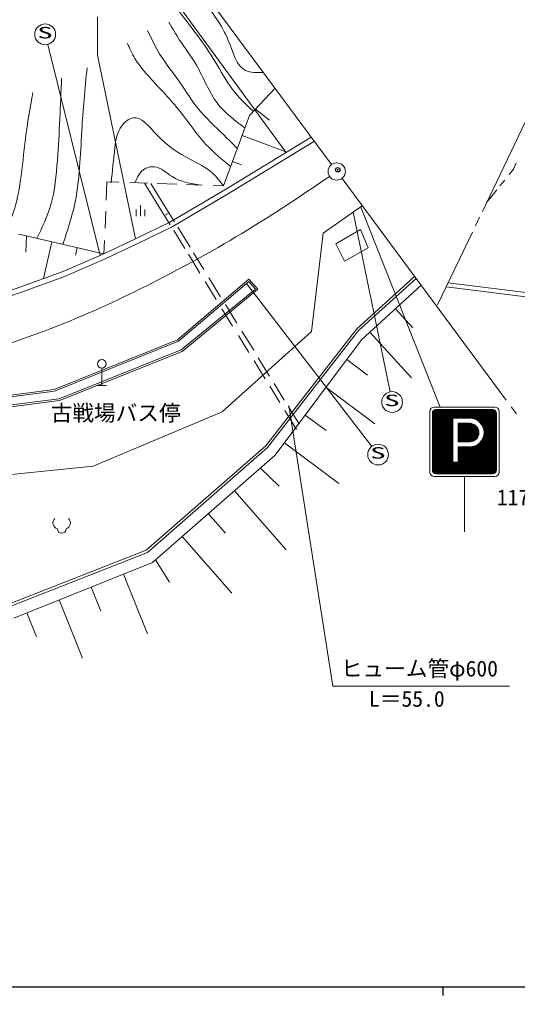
# Model space of a CAD drawing. Units: millimetres, scale not verified. Extents: x 40000 to 680000, y 20000 to 380000.
# Drawn here: x 319120 to 376607, y 204000 to 316653 of the extents above; entities that cross this region are included whole.
import ezdxf
from ezdxf.enums import TextEntityAlignment as Align

# ---------------------------------------------------------------- set-up
doc = ezdxf.new("R2010")
doc.units = ezdxf.units.MM
doc.header["$LTSCALE"] = 1000
doc.header["$PDMODE"] = 32
doc.header["$PDSIZE"] = 500
for name, color, linetype, lineweight in [('M-BGD', 2, 'Continuous', 13), ('M-BMK', 3, 'Continuous', 13), ('M-TTL', 7, 'Continuous', 13), ('M-TTL-BAND', 7, 'Continuous', 25), ('M-TTL-FRAM', 7, 'Continuous', 13), ('M-TTL-LINE', 7, 'Continuous', 13), ('M-TTL-TXT', 7, 'Continuous', 13)]:
    doc.layers.add(name, color=color, linetype=linetype, lineweight=lineweight)
doc.layers.add('M-OTRS', color=6, linetype='Continuous')
doc.styles.add('ＭＳ ゴシック', font='')
doc.styles.get('ＭＳ ゴシック').set_extended_font_data('MS Gothic')

msp = doc.modelspace()

# ---------------------------------------------------------------- linework, layer by layer
at = {"layer": 'M-BGD'}
msp.add_open_spline([(262556, 272707), (265776, 272513), (268996, 272319), (272221, 272252), (275086, 272193), (277954, 272235), (280816, 272382), (284755, 272584), (288682, 272984), (292595, 273495), (295822, 273916), (299038, 274411), (302226, 275048), (305307, 275664), (308361, 276412), (311390, 277256), (316040, 278553), (320630, 280079), (325089, 281917), (328728, 283417), (332279, 285125), (335775, 286938), (339536, 288890), (343233, 290963), (346823, 293206), (349549, 294908), (352214, 296708), (354878, 298509)], degree=3, knots=[0, 0, 0, 0, 1, 1, 1, 2, 2, 2, 3, 3, 3, 4, 4, 4, 5, 5, 5, 6, 6, 6, 7, 7, 7, 8, 8, 8, 9, 9, 9, 9], dxfattribs=at)
at = {"layer": 'M-BMK'}
for p, q in [((355154, 299916), (335700, 326168)), ((377963, 305759), (372567, 294508)), ((375308, 272719), (356351, 298300)), ((372238, 293823), (371757, 292820)), ((371419, 292115), (367389, 283713)), ((376487, 271128), (375887, 271938))]:
    msp.add_line(p, q, dxfattribs=at)
msp.add_circle((355741, 299111), 1000, dxfattribs=at)
at = {"layer": 'M-OTRS'}
msp.add_point((355850, 299304), dxfattribs=at)
at = {"layer": 'M-TTL'}
for p, q in [((345652, 305566), (348637, 308710)), ((342666, 297446), (345652, 305566)), ((346352, 306304), (347986, 305030)), ((342807, 297012), (352808, 303082)), ((349972, 301361), (344804, 303261)), ((343115, 296498), (353167, 302598)), ((343700, 300257), (344743, 299874)), ((376142, 299382), (376449, 300120)), ((375645, 298766), (376142, 299382)), ((329117, 295793), (329202, 297923)), ((329202, 297923), (330614, 297873)), ((331870, 297829), (333921, 297756)), ((333550, 297769), (335215, 295068)), ((334270, 297744), (335867, 295154)), ((335016, 297717), (337282, 297637)), ((338386, 297598), (340189, 297534)), ((341474, 297488), (342666, 297446)), ((374586, 297450), (375131, 298127)), ((336459, 293247), (342807, 297012)), ((336743, 292718), (343115, 296498)), ((373084, 295586), (374208, 296981)), ((333090, 295219), (333090, 293969)), ((335867, 295154), (337020, 293284)), ((328989, 292559), (329066, 294513)), ((332590, 294719), (332590, 293969)), ((333590, 293969), (333590, 294719)), ((335215, 295068), (336517, 292956)), ((335865, 294014), (336381, 294320)), ((358695, 295137), (354170, 292009)), ((332525, 291340), (336459, 293247)), ((319051, 291863), (328872, 289621)), ((332784, 290799), (336743, 292718)), ((336919, 292303), (338199, 290228)), ((337399, 292668), (338577, 290758)), ((354170, 292009), (352829, 280643)), ((355645, 290772), (358495, 292407)), ((358495, 292407), (359375, 290311)), ((319917, 291665), (319857, 289790)), ((321879, 286741), (322850, 290996)), ((328422, 289409), (332525, 291340)), ((328668, 288862), (332784, 290799)), ((328872, 289621), (328933, 291150)), ((338577, 290758), (338812, 290377)), ((356651, 288761), (355645, 290772)), ((325775, 290328), (325579, 289470)), ((338612, 289559), (339952, 287385)), ((339221, 289713), (340396, 287807)), ((359375, 290311), (356651, 288761)), ((324030, 287527), (328422, 289409)), ((324251, 286969), (328668, 288862)), ((319149, 285743), (324030, 287527)), ((319349, 285177), (324251, 286969)), ((345609, 286696), (337355, 279685)), ((345588, 286415), (337460, 279511)), ((340559, 286400), (341832, 284336)), ((340987, 286849), (342340, 284654)), ((346344, 285541), (345588, 286415)), ((346629, 285517), (345609, 286696)), ((358043, 280948), (364722, 287004)), ((358263, 280743), (364902, 286762)), ((383017, 284483), (368613, 286265)), ((310113, 282673), (319149, 285743)), ((310279, 282096), (319349, 285177)), ((337794, 278520), (346344, 285541)), ((337897, 278346), (346629, 285517)), ((358595, 279678), (365482, 285979)), ((382954, 283986), (368385, 285789)), ((342493, 283263), (343726, 281263)), ((342900, 283745), (344215, 281612)), ((362510, 283259), (364535, 281046)), ((352829, 280643), (342503, 271357)), ((344785, 280688), (346151, 278473)), ((347548, 267461), (358043, 280948)), ((347767, 267254), (358263, 280743)), ((364385, 275284), (359558, 280559)), ((337355, 279685), (323109, 273948)), ((337460, 279511), (323160, 273753)), ((344393, 280181), (345595, 278231)), ((348638, 266368), (358595, 279678)), ((323696, 272869), (337794, 278520)), ((323746, 272673), (337897, 278346)), ((346196, 277256), (347481, 275171)), ((346689, 277600), (347987, 275494)), ((356895, 277405), (359297, 275608)), ((328616, 276408), (328616, 274408)), ((323109, 273948), (306392, 271803)), ((323160, 273753), (306599, 271627)), ((328116, 274408), (329116, 274408)), ((348006, 274320), (349158, 272451)), ((348506, 274652), (349691, 272731)), ((360158, 269968), (354498, 274202)), ((306444, 270476), (323746, 272673)), ((306636, 270702), (323696, 272869)), ((349743, 271504), (351091, 269317)), ((350163, 271964), (351366, 270014)), ((342503, 271357), (327617, 265088)), ((352102, 270999), (354504, 269202)), ((333725, 255408), (347548, 267461)), ((333883, 255148), (347767, 267254)), ((355974, 263107), (349706, 267796)), ((334477, 253994), (348638, 266368)), ((327617, 265088), (307837, 263076)), ((346929, 264875), (349109, 262796)), ((349886, 255425), (343923, 262248)), ((340911, 259616), (342885, 257357)), ((337899, 256984), (343614, 250444)), ((309707, 245648), (333883, 255148)), ((309913, 246052), (333725, 255408)), ((318465, 247557), (334477, 253994)), ((334806, 254282), (336417, 251706)), ((333878, 245761), (331112, 252641)), ((327401, 251149), (328520, 248366)), ((323689, 249657), (326388, 242944)), ((319978, 248165), (321097, 245382))]:
    msp.add_line(p, q, dxfattribs=at)
msp.add_circle((328616, 276908), 500, dxfattribs=at)
for centre, radius, start, end in [((323710, 258545), 727, 135.79576, 252.2769), ((324267, 258545), 727, 287.7231, 44.20424), ((323989, 257852), 500, 180.00008, 359.99992)]:
    msp.add_arc(centre, radius, start, end, dxfattribs=at)
at = {"layer": 'M-TTL-BAND'}
for p, q in [((40000, 205000), (579000, 205000)), ((368000, 205000), (368000, 204000))]:
    msp.add_line(p, q, dxfattribs=at)
at = {"layer": 'M-TTL-FRAM'}
for points, knots in [([(347273, 310551), (346526, 310526), (345780, 310502), (345222, 310766), (344138, 311280), (343771, 312886), (343220, 314243), (342467, 316100), (341369, 317489), (340271, 318878)], [0, 0, 0, 0, 1, 1, 1, 2, 2, 2, 3, 3, 3, 3]), ([(329699, 297815), (329830, 299152), (329962, 300490), (330127, 301851), (330235, 302743), (330357, 303646), (330922, 304389), (331262, 304837), (331763, 305227), (332237, 305306), (333226, 305471), (334093, 304275), (334958, 303349), (336200, 302020), (337438, 301246), (338841, 300506), (339709, 300047), (340640, 299601), (341379, 298946), (341867, 298514), (342270, 297990), (342674, 297466)], [0, 0, 0, 0, 1, 1, 1, 2, 2, 2, 3, 3, 3, 4, 4, 4, 5, 5, 5, 6, 6, 6, 7, 7, 7, 7])]:
    msp.add_open_spline(points, degree=3, knots=knots, dxfattribs=at)
at = {"layer": 'M-TTL-LINE'}
for points, knots in [([(346058, 306098), (345223, 306891), (344388, 307684), (343699, 308589), (342953, 309570), (342379, 310683), (341737, 311747), (341098, 312808), (340393, 313822), (339658, 314815), (338960, 315759), (338235, 316684), (337511, 317610)], [0, 0, 0, 0, 1, 1, 1, 2, 2, 2, 3, 3, 3, 4, 4, 4, 4]), ([(345129, 304144), (343990, 304993), (342852, 305842), (342010, 306923), (340979, 308246), (340393, 309916), (339533, 311395), (338949, 312400), (338238, 313316), (337607, 314284), (337169, 314956), (336768, 315652), (336368, 316348)], [0, 0, 0, 0, 1, 1, 1, 2, 2, 2, 3, 3, 3, 4, 4, 4, 4]), ([(344249, 301749), (343760, 302263), (343272, 302777), (342767, 303277), (341715, 304316), (340589, 305295), (339671, 306441), (338942, 307351), (338344, 308366), (337675, 309331), (336906, 310443), (336043, 311489), (335336, 312633), (334793, 313512), (334343, 314449), (333892, 315385)], [0, 0, 0, 0, 1, 1, 1, 2, 2, 2, 3, 3, 3, 4, 4, 4, 5, 5, 5, 5]), ([(343490, 299686), (342494, 300498), (341499, 301311), (340634, 302245), (339550, 303415), (338672, 304776), (337675, 306029), (336583, 307401), (335349, 308642), (334167, 309950), (333539, 310644), (332927, 311357), (332447, 312152), (332103, 312720), (331828, 313330), (331552, 313940)], [0, 0, 0, 0, 1, 1, 1, 2, 2, 2, 3, 3, 3, 4, 4, 4, 5, 5, 5, 5]), ([(326916, 311085), (326684, 308651), (326452, 306216), (326305, 303777), (326221, 302392), (326165, 301006), (326060, 299619), (325943, 298077), (325767, 296535), (325418, 295032), (325214, 294156), (324953, 293293), (324684, 292433), (324503, 291855), (324320, 291279), (324136, 290702)], [0, 0, 0, 0, 1, 1, 1, 2, 2, 2, 3, 3, 3, 4, 4, 4, 5, 5, 5, 5]), ([(321107, 291363), (321720, 292636), (322333, 293909), (322727, 295246), (323216, 296906), (323368, 298664), (323492, 300414), (323716, 303593), (323848, 306743), (323981, 309893)], [0, 0, 0, 0, 1, 1, 1, 2, 2, 2, 3, 3, 3, 3]), ([(317178, 291598), (317634, 292536), (318090, 293475), (318423, 294456), (318811, 295596), (319033, 296794), (319209, 297993), (319450, 299637), (319604, 301283), (319816, 302924), (320045, 304691), (320342, 306451), (320638, 308211)], [0, 0, 0, 0, 1, 1, 1, 2, 2, 2, 3, 3, 3, 4, 4, 4, 4]), ([(332448, 297808), (332696, 298387), (332943, 298967), (333429, 299313), (333788, 299569), (334278, 299698), (334713, 299649), (335472, 299564), (336065, 298940), (336731, 298518), (337732, 297885), (338898, 297712), (340064, 297538)], [0, 0, 0, 0, 1, 1, 1, 2, 2, 2, 3, 3, 3, 4, 4, 4, 4])]:
    msp.add_open_spline(points, degree=3, knots=knots, dxfattribs=at)
at = {"layer": 'M-TTL-TXT'}
for p, q in [((349863, 301346), (336618, 319471)), ((328123, 316958), (328123, 312542)), ((328419, 289424), (322371, 313777)), ((328123, 312542), (332519, 291338)), ((357629, 294400), (361913, 273676)), ((367673, 271922), (358512, 295011)), ((345311, 286166), (359780, 267384)), ((350213, 272107), (355274, 239714)), ((366913, 271522), (374042, 271522)), ((366978, 271922), (373978, 271922)), ((367178, 271622), (373778, 271622)), ((366478, 264422), (366478, 271422)), ((366778, 271222), (366778, 264622)), ((366778, 271222), (374178, 271222)), ((366778, 271122), (374178, 271122)), ((366778, 271022), (374178, 271022)), ((366778, 270922), (374178, 270922)), ((366778, 270822), (374178, 270822)), ((366778, 270722), (374178, 270722)), ((366778, 270622), (369156, 270622)), ((366778, 270522), (369156, 270522)), ((366778, 270422), (369156, 270422)), ((366790, 271322), (374165, 271322)), ((366831, 271422), (374124, 271422)), ((369156, 270643), (371093, 270643)), ((369156, 270643), (369156, 265553)), ((371356, 270622), (374178, 270622)), ((371716, 270522), (374178, 270522)), ((371921, 270422), (374178, 270422)), ((374178, 271222), (374178, 264622)), ((374478, 264422), (374478, 271422)), ((366778, 270322), (369156, 270322)), ((366778, 270222), (369156, 270222)), ((366778, 270122), (369156, 270122)), ((366778, 270022), (369156, 270022)), ((366778, 269922), (369156, 269922)), ((366778, 269822), (369156, 269822)), ((366778, 269722), (369156, 269722)), ((366778, 269622), (369156, 269622)), ((366778, 269522), (369156, 269522)), ((366778, 269422), (369156, 269422)), ((366778, 269322), (369156, 269322)), ((369756, 270043), (369756, 267917)), ((369756, 270043), (371093, 270043)), ((369756, 270017), (371328, 270017)), ((369756, 269917), (371596, 269917)), ((369756, 269817), (371749, 269817)), ((369756, 269717), (371860, 269717)), ((369756, 269617), (371944, 269617)), ((369756, 269517), (372011, 269517)), ((369756, 269417), (372062, 269417)), ((369756, 269317), (372102, 269317)), ((372075, 270322), (374178, 270322)), ((372199, 270222), (374178, 270222)), ((372302, 270122), (374178, 270122)), ((372389, 270022), (374178, 270022)), ((372464, 269922), (374178, 269922)), ((372527, 269822), (374178, 269822)), ((372582, 269722), (374178, 269722)), ((372627, 269622), (374178, 269622)), ((372665, 269522), (374178, 269522)), ((372696, 269422), (374178, 269422)), ((372721, 269322), (374178, 269322)), ((366778, 269222), (369156, 269222)), ((366778, 269122), (369156, 269122)), ((366778, 269022), (369156, 269022)), ((366778, 268922), (369156, 268922)), ((366778, 268822), (369156, 268822)), ((366778, 268722), (369156, 268722)), ((366778, 268622), (369156, 268622)), ((366778, 268522), (369156, 268522)), ((366778, 268422), (369156, 268422)), ((366778, 268322), (369156, 268322)), ((366778, 268222), (369156, 268222)), ((366778, 268122), (369156, 268122)), ((369756, 269217), (372130, 269217)), ((369756, 269117), (372147, 269117)), ((369756, 269017), (372156, 269017)), ((369756, 268917), (372154, 268917)), ((369756, 268817), (372144, 268817)), ((369756, 268717), (372123, 268717)), ((369756, 268617), (372092, 268617)), ((369756, 268517), (372050, 268517)), ((369756, 268417), (371995, 268417)), ((369756, 268317), (371924, 268317)), ((369756, 268217), (371833, 268217)), ((369756, 268117), (371714, 268117)), ((372156, 268980), (372156, 268980)), ((372518, 268122), (374178, 268122)), ((372574, 268222), (374178, 268222)), ((372621, 268322), (374178, 268322)), ((372660, 268422), (374178, 268422)), ((372692, 268522), (374178, 268522)), ((372717, 268622), (374178, 268622)), ((372736, 268722), (374178, 268722)), ((372739, 269222), (374178, 269222)), ((372749, 268822), (374178, 268822)), ((372750, 269122), (374178, 269122)), ((372755, 268922), (374178, 268922)), ((372756, 269022), (374178, 269022)), ((372756, 268980), (372756, 268980)), ((366778, 268022), (369156, 268022)), ((366778, 267922), (369156, 267922)), ((366778, 267822), (369156, 267822)), ((366778, 267722), (369156, 267722)), ((366778, 267622), (369156, 267622)), ((366778, 267522), (369156, 267522)), ((366778, 267422), (369156, 267422)), ((366778, 267322), (369156, 267322)), ((366778, 267222), (369156, 267222)), ((366778, 267122), (369156, 267122)), ((366778, 267022), (369156, 267022)), ((369756, 268017), (371543, 268017)), ((369756, 267917), (371093, 267917)), ((369756, 267317), (369756, 265553)), ((369756, 267317), (371093, 267317)), ((369756, 267222), (374178, 267222)), ((369756, 267122), (374178, 267122)), ((369756, 267022), (374178, 267022)), ((371226, 267322), (374178, 267322)), ((371676, 267422), (374178, 267422)), ((371894, 267522), (374178, 267522)), ((372054, 267622), (374178, 267622)), ((372181, 267722), (374178, 267722)), ((372287, 267822), (374178, 267822)), ((372377, 267922), (374178, 267922)), ((372453, 268022), (374178, 268022)), ((366778, 266922), (369156, 266922)), ((366778, 266822), (369156, 266822)), ((366778, 266722), (369156, 266722)), ((366778, 266622), (369156, 266622)), ((366778, 266522), (369156, 266522)), ((366778, 266422), (369156, 266422)), ((366778, 266322), (369156, 266322)), ((366778, 266222), (369156, 266222)), ((366778, 266122), (369156, 266122)), ((366778, 266022), (369156, 266022)), ((366778, 265922), (369156, 265922)), ((369756, 266922), (374178, 266922)), ((369756, 266822), (374178, 266822)), ((369756, 266722), (374178, 266722)), ((369756, 266622), (374178, 266622)), ((369756, 266522), (374178, 266522)), ((369756, 266422), (374178, 266422)), ((369756, 266322), (374178, 266322)), ((369756, 266222), (374178, 266222)), ((369756, 266122), (374178, 266122)), ((369756, 266022), (374178, 266022)), ((369756, 265922), (374178, 265922)), ((366778, 265822), (369156, 265822)), ((366778, 265722), (369156, 265722)), ((366778, 265622), (369156, 265622)), ((366778, 265522), (374178, 265522)), ((366778, 265422), (374178, 265422)), ((366778, 265322), (374178, 265322)), ((366778, 265222), (374178, 265222)), ((366778, 265122), (374178, 265122)), ((366778, 265022), (374178, 265022)), ((366778, 264922), (374178, 264922)), ((366778, 264822), (374178, 264822)), ((369156, 265553), (369756, 265553)), ((369756, 265822), (374178, 265822)), ((369756, 265722), (374178, 265722)), ((369756, 265622), (374178, 265622)), ((366778, 264722), (374178, 264722)), ((366778, 264622), (374178, 264622)), ((366790, 264522), (374165, 264522)), ((366831, 264422), (374124, 264422)), ((366913, 264322), (374042, 264322)), ((366978, 263922), (373978, 263922)), ((367178, 264222), (373778, 264222)), ((370478, 263922), (370478, 257507)), ((355274, 239714), (375694, 239714))]:
    msp.add_line(p, q, dxfattribs=at)
for centre in [(322082, 314941), (362135, 272497), (360512, 266434)]:
    msp.add_circle(centre, 1200, dxfattribs=at)
for centre, radius, start, end in [((366978, 271422), 500, 90, 180), ((367178, 271222), 400, 90, 180), ((373778, 271222), 400, 0, 90), ((373978, 271422), 500, 0, 90), ((371093, 268980), 1663, 0, 90), ((371093, 268980), 1063, 0, 90), ((371093, 268980), 1663, 270, 0), ((371093, 268980), 1063, 270, 0), ((366978, 264422), 500, 180, 270), ((367178, 264622), 400, 180, 270), ((373778, 264622), 400, 270, 0), ((373978, 264422), 500, 270, 0)]:
    msp.add_arc(centre, radius, start, end, dxfattribs=at)

# ---------------------------------------------------------------- texts
at = {"layer": 'M-TTL', "style": 'ＭＳ ゴシック'}
msp.add_text('古戦場バス停', height=1833, dxfattribs=at).set_placement((322717, 269772), align=Align.BOTTOM_LEFT)
at = {"layer": 'M-TTL-TXT', "style": 'ＭＳ ゴシック', "width": 2}
for p in [(321163, 314079), (361216, 271634), (359594, 265571)]:
    msp.add_text('S', height=1320, dxfattribs=at).set_placement(p, align=Align.BOTTOM_LEFT)
at = {"layer": 'M-TTL-TXT', "style": 'ＭＳ ゴシック'}
for s, p in [('117-NO-4', (374217, 260022)), ('ヒューム管φ600', (356217, 240272)), ('L＝55.0', (359467, 236772))]:
    msp.add_text(s, height=1833, dxfattribs=at).set_placement(p, align=Align.BOTTOM_LEFT)

doc.saveas('drawing.dxf')
